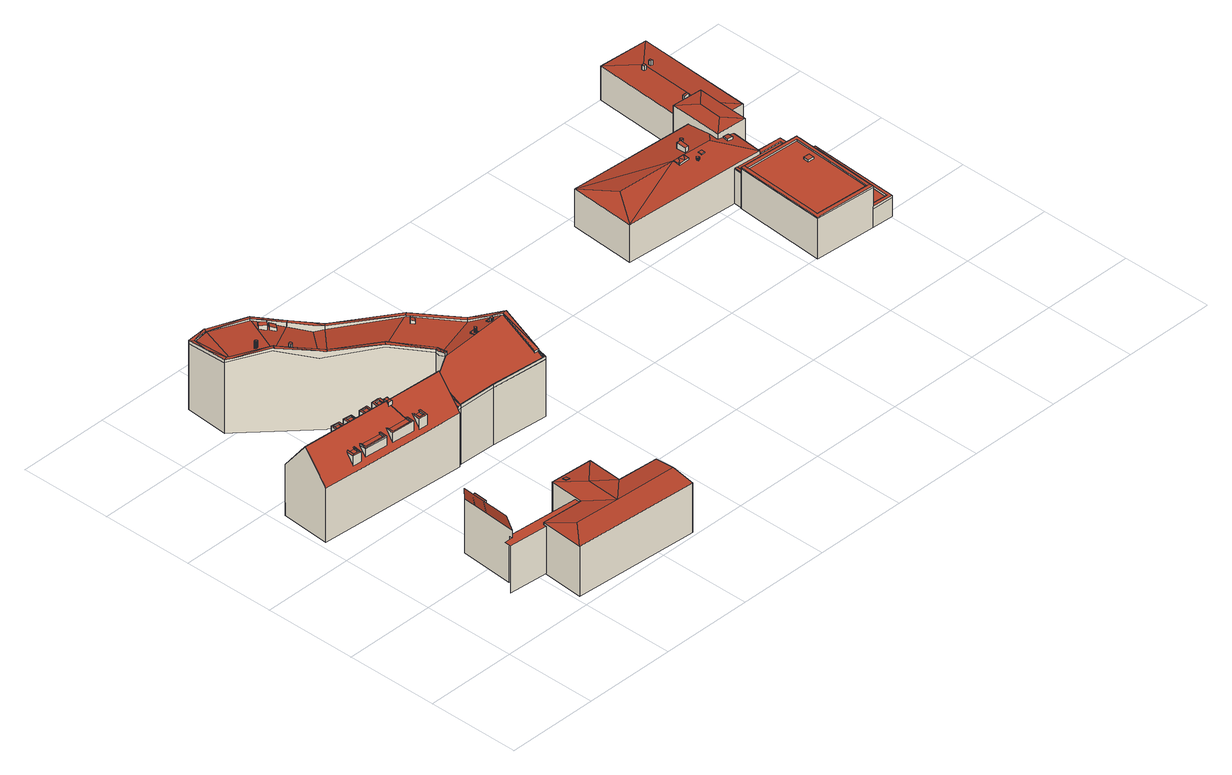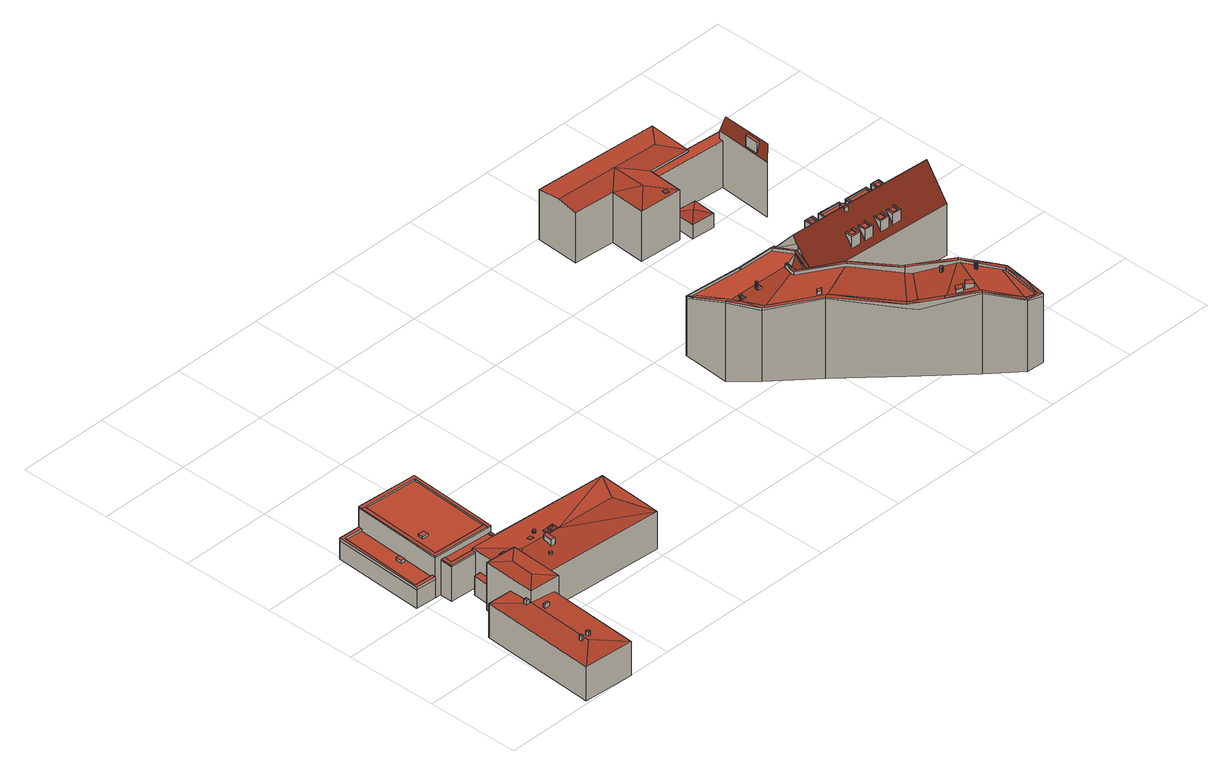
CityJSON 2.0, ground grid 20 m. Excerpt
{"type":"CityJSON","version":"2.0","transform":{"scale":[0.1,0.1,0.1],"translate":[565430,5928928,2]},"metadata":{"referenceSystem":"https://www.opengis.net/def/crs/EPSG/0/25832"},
"CityObjects":{
"building1":{"type":"Building","attributes":{"Grundfläche 2D":"354.424644","Grundhöhe NN":"2.998"},"children":["building1-1"],"geometry":[{"type":"MultiSurface","lod":"3","boundaries":[[[0,1,2,3,4,5]],[[6,7,2,1]],[[8,9,10,11]],[[9,8,12,13,14,4,3,15]],[[12,8,11,16]],[[4,14,17,5]],[[13,12,16,18]],[[14,13,18,17]]],"semantics":{"surfaces":[{"type":"WallSurface"},{"type":"RoofSurface"}],"values":[0,1,0,1,0,0,0,0]}}]},
"building1-1":{"type":"BuildingInstallation","parents":["building1"],"geometry":[{"type":"MultiSurface","lod":"3","boundaries":[[[19,20,21,22]],[[20,19,23]],[[21,20,23,24,25]],[[22,21,25]]],"semantics":{"surfaces":[{"type":"RoofSurface"},{"type":"WallSurface"}],"values":[0,1,1,1]}}]},
"building2":{"type":"Building","attributes":{"Grundfläche 2D":"25.613960","Grundhöhe NN":"2.534"},"geometry":[{"type":"Solid","lod":"3","boundaries":[[[[26,27,28]],[[26,29,27]],[[26,28,30]],[[26,30,29]],[[31,32,28,27]],[[32,33,30,28]],[[33,34,29,30]],[[34,31,27,29]],[[34,33,32,31]]]],"semantics":{"surfaces":[{"type":"RoofSurface"},{"type":"WallSurface"},{"type":"GroundSurface"}],"values":[[0,0,0,0,1,1,1,1,2]]}}]},
"building3":{"type":"Building","attributes":{"Grundfläche 2D":"351.059065","Grundhöhe NN":"2.904"},"children":["building3-1","building3-2","building3-3","building3-4","building3-5","building3-6","building3-7","building3-8","building3-9","building3-10","building3-11","building3-12","building3-13","building3-14","building3-15"],"geometry":[{"type":"MultiSurface","lod":"3","boundaries":[[[35,36,37,38]],[[39,40,41,42]],[[43,44,45,46,47,48,49,50,51,52,53,54]],[[54,43,54,53]],[[54,53,39]],[[53,52,55,56,57,58,59,60,61,62,44,43,54,39],[39,63,64,65,66,40],[67,68,69,38,37,70]],[[71,68,67,72]],[[67,70,72]],[[68,71,69]],[[56,55,52,51,73,74]],[[57,56,74,75]],[[60,59,58,57,75,76]],[[77,78,46,45,62,61,60,76,79]],[[62,45,44]],[[47,46,78,80]],[[48,47,80,81]],[[49,48,81,82]],[[51,50,49,82,83,73]],[[73,83,82,81,80,78,77,79,76,75,74]]],"semantics":{"surfaces":[{"type":"RoofSurface"},{"type":"WallSurface"},{"type":"GroundSurface"}],"values":[0,0,0,0,0,0,1,1,1,1,1,1,1,1,1,1,1,1,2]}}]},
"building3-1":{"type":"BuildingInstallation","parents":["building3"],"geometry":[{"type":"MultiSurface","lod":"3","boundaries":[[[84,85,86,87]]],"semantics":{"surfaces":[{"type":"RoofSurface"}],"values":[0]}}]},
"building3-2":{"type":"BuildingInstallation","parents":["building3"],"geometry":[{"type":"MultiSurface","lod":"3","boundaries":[[[88,89,90,91,92,93,94,95]],[[90,89,69,71]],[[71,72,91,90]],[[92,91,72,70]],[[93,37,36,94]],[[95,94,36,35]],[[95,35,38,88]]],"semantics":{"surfaces":[{"type":"RoofSurface"},{"type":"WallSurface"}],"values":[0,1,1,1,1,1,1]}}]},
"building3-3":{"type":"BuildingInstallation","parents":["building3"],"geometry":[{"type":"MultiSurface","lod":"3","boundaries":[[[96,97,98,99,100,101,102,103]],[[96,103,104,105]],[[96,105,106,97]],[[97,106,98]],[[99,107,108,100]],[[101,100,108,109]],[[101,109,110,102]]],"semantics":{"surfaces":[{"type":"RoofSurface"},{"type":"WallSurface"}],"values":[0,1,1,1,1,1,1]}}]},
"building3-4":{"type":"BuildingInstallation","parents":["building3"],"geometry":[{"type":"MultiSurface","lod":"3","boundaries":[[[111,112,113,114]]],"semantics":{"surfaces":[{"type":"RoofSurface"}],"values":[0]}}]},
"building3-5":{"type":"BuildingInstallation","parents":["building3"],"geometry":[{"type":"MultiSurface","lod":"3","boundaries":[[[115,116,117,118,119,120]],[[121,122,116,115]],[[122,54,123,118,117,116]],[[119,118,123,124]],[[120,119,124,43]],[[115,120,43,121]]],"semantics":{"surfaces":[{"type":"RoofSurface"},{"type":"WallSurface"}],"values":[0,1,1,1,1,1]}}]},
"building3-6":{"type":"BuildingInstallation","parents":["building3"],"geometry":[{"type":"MultiSurface","lod":"3","boundaries":[[[125,126,127,128,129,130,131,132]],[[130,133,131]],[[134,125,132,135]],[[126,125,134,136]],[[126,136,137,127]],[[128,138,129]],[[129,138,133,130]]],"semantics":{"surfaces":[{"type":"RoofSurface"},{"type":"WallSurface"}],"values":[0,1,1,1,1,1,1]}}]},
"building3-7":{"type":"BuildingInstallation","parents":["building3"],"geometry":[{"type":"MultiSurface","lod":"3","boundaries":[[[139,140,141,142]]],"semantics":{"surfaces":[{"type":"RoofSurface"}],"values":[0]}}]},
"building3-8":{"type":"BuildingInstallation","parents":["building3"],"geometry":[{"type":"MultiSurface","lod":"3","boundaries":[[[136,134,135,137]]],"semantics":{"surfaces":[{"type":"RoofSurface"}],"values":[0]}}]},
"building3-9":{"type":"BuildingInstallation","parents":["building3"],"geometry":[{"type":"MultiSurface","lod":"3","boundaries":[[[109,108,107,110]]],"semantics":{"surfaces":[{"type":"RoofSurface"}],"values":[0]}}]},
"building3-10":{"type":"BuildingInstallation","parents":["building3"],"geometry":[{"type":"MultiSurface","lod":"3","boundaries":[[[143,144,145,146]]],"semantics":{"surfaces":[{"type":"RoofSurface"}],"values":[0]}}]},
"building3-11":{"type":"BuildingInstallation","parents":["building3"],"geometry":[{"type":"MultiSurface","lod":"3","boundaries":[[[147,148,149,150]],[[150,151,152,147]],[[151,153,152]],[[153,154,152]],[[155,150,149,156]],[[151,150,155,157,158]],[[151,158,153]],[[154,112,111,152]],[[147,152,111,114]],[[147,114,113,148]]],"semantics":{"surfaces":[{"type":"RoofSurface"},{"type":"WallSurface"}],"values":[0,0,0,0,1,1,1,1,1,1]}}]},
"building3-12":{"type":"BuildingInstallation","parents":["building3"],"geometry":[{"type":"MultiSurface","lod":"3","boundaries":[[[159,160,161,162,163,164,165,166]],[[167,168,163,162]],[[163,168,169,164]],[[164,169,170,165]],[[170,171,166,165]],[[144,159,166,171,145]],[[160,159,144,143]],[[172,161,160,143,146]],[[172,167,162,161]]],"semantics":{"surfaces":[{"type":"RoofSurface"},{"type":"WallSurface"}],"values":[0,1,1,1,1,1,1,1,1]}}]},
"building3-13":{"type":"BuildingInstallation","parents":["building3"],"geometry":[{"type":"MultiSurface","lod":"3","boundaries":[[[173,174,175,176,177,178,179,180]],[[175,181,182,176]],[[176,182,177]],[[178,140,139,179]],[[180,179,139,142]],[[183,173,180,142,141]],[[183,184,174,173]],[[184,181,175,174]]],"semantics":{"surfaces":[{"type":"RoofSurface"},{"type":"WallSurface"}],"values":[0,1,1,1,1,1,1,1]}}]},
"building3-14":{"type":"BuildingInstallation","parents":["building3"],"geometry":[{"type":"MultiSurface","lod":"3","boundaries":[[[185,186,187,188,189,190,191,192]],[[185,192,66,65]],[[185,65,64,186]],[[63,187,186,64]],[[188,39,42,189]],[[190,189,42,41]],[[190,41,40,191]]],"semantics":{"surfaces":[{"type":"RoofSurface"},{"type":"WallSurface"}],"values":[0,1,1,1,1,1,1]}}]},
"building3-15":{"type":"BuildingInstallation","parents":["building3"],"geometry":[{"type":"MultiSurface","lod":"3","boundaries":[[[193,194,195,196,197,198,199,200,201]],[[202,203,196,195]],[[198,197,196,203,204,205]],[[198,205,206,199]],[[206,207,200,199]],[[84,201,200,207,85]],[[193,201,84,87]],[[208,194,193,87,86]],[[208,202,195,194]]],"semantics":{"surfaces":[{"type":"RoofSurface"},{"type":"WallSurface"}],"values":[0,1,1,1,1,1,1,1,1]}}]},
"building4":{"type":"Building","attributes":{"Grundfläche 2D":"331.815563","Grundhöhe NN":"2.799"},"children":["building4-1"],"geometry":[{"type":"Solid","lod":"3","boundaries":[[[[209,210,211,212,213]],[[211,214,215,212]],[[216,217,215]],[[217,212,215]],[[218,217,216]],[[219,212,217,218]],[[219,220,213,212]],[[209,213,220]],[[214,211,210,221,222]],[[215,214,222,223]],[[216,215,223,224]],[[218,216,224,225]],[[219,218,225,226]],[[220,219,226,227]],[[209,220,227,228]],[[210,209,228,221]],[[223,222,221,228,227,226,225,224]]]],"semantics":{"surfaces":[{"type":"RoofSurface"},{"type":"WallSurface"},{"type":"GroundSurface"}],"values":[[0,0,0,0,0,0,0,0,1,1,1,1,1,1,1,1,2]]}}]},
"building4-1":{"type":"BuildingInstallation","parents":["building4"],"geometry":[{"type":"MultiSurface","lod":"3","boundaries":[[[229,230,231,232]],[[229,232,233,234]],[[230,229,234,235]],[[232,231,236,233]],[[231,230,235,236]]],"semantics":{"surfaces":[{"type":"RoofSurface"},{"type":"WallSurface"}],"values":[0,1,1,1,1]}}]},
"building5":{"type":"Building","attributes":{"Grundfläche 2D":"695.776936","Grundhöhe NN":"2.792"},"children":["building5-1","building5-2","building5-3","building5-4","building5-5","building5-6","building5-7","building5-8","building5-9","building5-10","building5-11","building5-12"],"geometry":[{"type":"MultiSurface","lod":"3","boundaries":[[[237,238,239]],[[240,238,237]],[[241,242,240]],[[242,243,240]],[[243,238,240]],[[241,244,245,246,242]],[[247,245,244]],[[248,249,245,247]],[[250,249,248]],[[251,249,250]],[[252,253,254,249,251]],[[255,256,253]],[[256,254,253]],[[255,257,258,256]],[[259,260,258,257]],[[261,262,263,260,259]],[[264,265,262]],[[265,263,262]],[[266,267,264]],[[267,265,264]],[[268,269,270,271,272,273,274,275,276,277,278,279,280,281]],[[282,283,284,285,286,287,288]],[[289,290,291,292]],[[282,288,290,289,293]],[[294,292,291,295]],[[296,297,298,294,299,300]],[[299,294,295]],[[296,300,301,302,303]],[[304,305,302]],[[302,305,306,303]],[[307,308,279,278,285,284,309]],[[280,279,308]],[[310,311,312,313,314,268,281]],[[239,315,316,317,318,237]],[[319,320,321,317,316]],[[322,320,319]],[[320,322,323,324,325]],[[324,323,326,327,328]],[[329,327,326]],[[330,331,329]],[[331,327,329]],[[330,332,333,334]],[[334,331,330]],[[335,336,332]],[[332,336,337,338]],[[338,333,332]],[[339,340,335]],[[340,336,335]],[[339,341,342,343]],[[343,340,339]],[[344,345,346]],[[347,348,349,350,351,345,344]],[[240,237,306,305]],[[241,240,305,304]],[[304,302,301,247,244,241]],[[301,300,299,250,248,247]],[[250,299,295,251]],[[295,291,290,253,252,251]],[[290,288,287,257,255,253]],[[259,257,287,286]],[[286,285,278,277,264,262,261,259]],[[266,264,277,276]],[[266,276,275,352,353,267]],[[354,265,267,353,274]],[[354,355,263,265]],[[263,355,356,258,260]],[[254,256,258,356,357,358,359,245,249]],[[245,359,360,242,246]],[[360,361,243,242]],[[361,362,239,238,243]],[[362,363,239]],[[239,363,364,365,366,367,368,369,370,371,332,330,329,326,323,322,319,316,315]],[[335,332,371,372,308,341,339]],[[309,343,342,341,308,307]],[[340,343,309,284,283,338,337,336]],[[331,334,333,338,283,282,293,289]],[[331,289,292,294,298,297,296,303,306,237,318,317,321,320,325,324,328,327]],[[345,351,373,374]],[[271,270,375,376]],[[272,271,376,377]],[[273,272,377,378]],[[379,354,274,273,378,380]],[[355,354,379,381]],[[356,355,381,382]],[[383,359,358,357,356,382,384]],[[360,359,383,385]],[[361,360,385,386]],[[362,361,386,387]],[[363,362,387]],[[388,389,390,391,392,393,371,370,369,368,367,366,365,364,363,387,394]],[[351,350,349,395,308,372,371,393,373]],[[348,347,281,280,308,395,349]],[[346,345,396,311,310,281,347,344]],[[313,312,311,396,345,374,397,398]],[[270,269,268,399,400,375]],[[268,314,313,398,399]],[[373,393,392,391,390,389,388,394,387,386,385,383,384,382,381,379,380,378,377,376,375,400,399,398,397,374]]],"semantics":{"surfaces":[{"type":"RoofSurface"},{"type":"WallSurface"},{"type":"GroundSurface"}],"values":[0,0,0,0,0,0,0,0,0,0,0,0,0,0,0,0,0,0,0,0,0,0,0,0,0,0,0,0,0,0,0,0,0,0,0,0,0,0,0,0,0,0,0,0,0,0,0,0,0,0,0,0,1,1,1,1,1,1,1,1,1,1,1,1,1,1,1,1,1,1,1,1,1,1,1,1,1,1,1,1,1,1,1,1,1,1,1,1,1,1,1,1,1,1,1,1,2]}}]},
"building5-1":{"type":"BuildingInstallation","parents":["building5"],"geometry":[{"type":"MultiSurface","lod":"3","boundaries":[[[401,402,403,404,405,406,407,408,409,410,411,412,413]],[[410,409,414,415]],[[416,417,404,403]],[[418,416,403,402]],[[405,404,417,419]],[[406,405,419,420]],[[407,406,420,421]],[[408,407,421,422]],[[409,408,422,414]],[[411,410,415,423]],[[412,411,423,424]],[[413,412,424,425]],[[425,426,427,401,413]],[[427,418,402,401]]],"semantics":{"surfaces":[{"type":"RoofSurface"},{"type":"WallSurface"}],"values":[0,1,1,1,1,1,1,1,1,1,1,1,1,1]}}]},
"building5-2":{"type":"BuildingInstallation","parents":["building5"],"geometry":[{"type":"MultiSurface","lod":"3","boundaries":[[[428,429,430,431,432,433]],[[434,435,430,429]],[[436,437,435,434]],[[438,439,437,436]],[[312,313,433,432,431,311]],[[433,313,314,268,429,428]],[[268,269,270,438,436,434,429]],[[270,271,439,438]],[[440,441,281,430,435,437]],[[430,281,310,311,431]]],"semantics":{"surfaces":[{"type":"RoofSurface"},{"type":"WallSurface"}],"values":[0,0,0,0,1,1,1,1,1,1]}}]},
"building5-3":{"type":"BuildingInstallation","parents":["building5"],"geometry":[{"type":"MultiSurface","lod":"3","boundaries":[[[442,443,444,445]],[[446,447,443,442]],[[447,448,444,443]],[[448,449,445,444]],[[449,446,442,445]]],"semantics":{"surfaces":[{"type":"RoofSurface"},{"type":"WallSurface"}],"values":[0,1,1,1,1]}}]},
"building5-4":{"type":"BuildingInstallation","parents":["building5"],"geometry":[{"type":"MultiSurface","lod":"3","boundaries":[[[450,451,452,453,454,455,456,457,458,459,460,461]],[[455,454,462,463]],[[454,453,464,462]],[[456,455,463,465]],[[457,456,465,466]],[[458,457,466,467]],[[459,458,467,468]],[[460,459,468,469]],[[460,469,470,461]],[[450,461,470,471]],[[451,450,471,472]],[[452,451,472,473]],[[453,452,473,464]]],"semantics":{"surfaces":[{"type":"RoofSurface"},{"type":"WallSurface"}],"values":[0,1,1,1,1,1,1,1,1,1,1,1,1]}}]},
"building5-5":{"type":"BuildingInstallation","parents":["building5"],"geometry":[{"type":"MultiSurface","lod":"3","boundaries":[[[474,475,476,477]],[[478,479,475,474]],[[479,480,476,475]],[[480,481,477,476]],[[481,478,474,477]]],"semantics":{"surfaces":[{"type":"RoofSurface"},{"type":"WallSurface"}],"values":[0,1,1,1,1]}}]},
"building5-6":{"type":"BuildingInstallation","parents":["building5"],"geometry":[{"type":"MultiSurface","lod":"3","boundaries":[[[482,353,352]],[[483,353,482]],[[483,482,484,485,437,486,487]],[[439,486,437]],[[482,352,275,488]],[[484,482,488,489]],[[489,490,485,484]],[[440,437,485,490]],[[272,487,486,439,271]],[[272,273,483,487]],[[273,274,353,483]]],"semantics":{"surfaces":[{"type":"RoofSurface"},{"type":"WallSurface"}],"values":[0,0,0,1,1,1,1,1,1,1,1]}}]},
"building5-7":{"type":"BuildingInstallation","parents":["building5"],"geometry":[{"type":"MultiSurface","lod":"3","boundaries":[[[491,492,493,425,424,423,415,414,422,421,420,419,417,494,495,496]],[[493,492,497]],[[498,496,495,494,499]],[[498,500,497,492,491,496]]],"semantics":{"surfaces":[{"type":"RoofSurface"},{"type":"WallSurface"}],"values":[0,1,1,1]}}]},
"building5-8":{"type":"BuildingInstallation","parents":["building5"],"geometry":[{"type":"MultiSurface","lod":"3","boundaries":[[[501,502,503,504,505,506,507],[471,470,469,468,467,466,465,463,462,464,473,472]],[[508,503,502,501,509]],[[510,505,504,503,508,511]],[[510,512,507,506,505]]],"semantics":{"surfaces":[{"type":"RoofSurface"},{"type":"WallSurface"}],"values":[0,1,1,1]}}]},
"building5-9":{"type":"BuildingInstallation","parents":["building5"],"geometry":[{"type":"MultiSurface","lod":"3","boundaries":[[[513,514,515,516,517,518,519,520,521,522,523,524]],[[517,516,525,526]],[[516,515,527,525]],[[518,517,526,528]],[[518,528,529]],[[519,518,529,530]],[[520,519,530,531]],[[521,520,531,532]],[[522,521,532,533]],[[523,522,533,534]],[[524,523,534,535]],[[513,524,535,536]],[[514,513,536,537]],[[527,515,514,537]]],"semantics":{"surfaces":[{"type":"RoofSurface"},{"type":"WallSurface"}],"values":[0,1,1,1,1,1,1,1,1,1,1,1,1,1]}}]},
"building5-10":{"type":"BuildingInstallation","parents":["building5"],"geometry":[{"type":"MultiSurface","lod":"3","boundaries":[[[538,539,540,541,542,543,544,545,546,547,548,549]],[[542,541,550,551]],[[543,542,551,552]],[[544,543,552,553]],[[545,544,553,554]],[[546,545,554,555]],[[547,546,555,556]],[[548,547,556,557]],[[549,548,557,558]],[[538,549,558,559]],[[539,538,559,560]],[[561,540,539,560]],[[541,540,561,550]]],"semantics":{"surfaces":[{"type":"RoofSurface"},{"type":"WallSurface"}],"values":[0,1,1,1,1,1,1,1,1,1,1,1,1]}}]},
"building5-11":{"type":"BuildingInstallation","parents":["building5"],"geometry":[{"type":"MultiSurface","lod":"3","boundaries":[[[310,562,563,395,564,311]],[[396,311,345]],[[351,345,311,564]],[[346,396,345]],[[344,348,563,562]],[[563,348,349,395]],[[351,564,395,349,350]]],"semantics":{"surfaces":[{"type":"RoofSurface"},{"type":"WallSurface"}],"values":[0,1,1,1,1,1,1]}}]},
"building5-12":{"type":"BuildingInstallation","parents":["building5"],"geometry":[{"type":"MultiSurface","lod":"3","boundaries":[[[565,566,567,568]],[[568,567,569,570]],[[570,571,565,568]],[[565,571,572,566]],[[572,569,567,566]]],"semantics":{"surfaces":[{"type":"RoofSurface"},{"type":"WallSurface"}],"values":[0,1,1,1,1]}}]},
"building6":{"type":"Building","attributes":{"Grundfläche 2D":"1153.143965","Grundhöhe NN":"2.408"},"children":["building6-1","building6-2","building6-3","building6-4","building6-5","building6-6","building6-7","building6-8","building6-9","building6-10","building6-11","building6-12","building6-13","building6-14"],"geometry":[{"type":"Solid","lod":"3","boundaries":[[[[573,574,575,576,577,578,579,580,581,582]],[[583,584,585,586,587,588,589,590]],[[586,585,591,592,593,594,589,588,595]],[[596,597,598,599,600,601,602,603,604]],[[605,606,607]],[[608,609,610,611,607,612]],[[607,606,612]],[[613,614,609,608,612,605,615]],[[612,606,605]],[[609,614,616,617,610]],[[618,619,620,621]],[[622,623,624,619,625,626]],[[619,624,623,622,627,620]],[[621,620,627]],[[628,629,630,631,632,633,634,635,636,637,638]],[[639,640,641,642,643,644]],[[645,646,647]],[[648,649,650,646,645]],[[651,650,649]],[[652,653,647,646,650,651]],[[654,655,656,657]],[[637,575,574,628,638]],[[635,634,633,576,575,637,636]],[[577,576,633,632]],[[632,631,578,577]],[[658,659,580,579]],[[659,660,581,580]],[[660,661,582,581]],[[641,587,586,642]],[[641,640,639,588,587]],[[662,663,664,665,666,584,583,590,589]],[[666,667,585,584]],[[668,669,593,592,670]],[[669,671,594,593]],[[671,662,589,594]],[[588,639,644,595]],[[586,595,644,643,642]],[[670,592,591,585,667,672]],[[622,626,673,674]],[[627,622,674,675]],[[621,627,675,676]],[[618,621,676,677]],[[678,645,647,619,618,677]],[[610,617,649,648,645,678,679,611]],[[657,656,680,681,651,649,617,616]],[[625,619,647,653,652,651,681,673,626]],[[655,654,682,683]],[[656,655,683,680]],[[659,658,684,685]],[[660,659,685,686]],[[661,660,686,687]],[[669,668,670,688,689]],[[671,669,689,684,658,579]],[[631,630,629,628,574,573,582,666,665,664,663,662,671,579,578]],[[687,690,604,603,602,601,691,688,670,672,667,666,582,661]],[[596,604,690,692]],[[597,596,692,693]],[[601,600,694,691]],[[605,607,695,696]],[[598,697,614,613,615,605,696,694,600,599]],[[597,693,682,654,657,616,614,697,598]],[[607,611,679,695]],[[675,674,673,681,680,683,682,693,692,690,687,686,685,684,689,688,691,694,696,695,679,678,677,676]]]],"semantics":{"surfaces":[{"type":"RoofSurface"},{"type":"WallSurface"},{"type":"GroundSurface"}],"values":[[0,0,0,0,0,0,0,0,0,0,0,0,0,0,0,0,0,0,0,0,0,1,1,1,1,1,1,1,1,1,1,1,1,1,1,1,1,1,1,1,1,1,1,1,1,1,1,1,1,1,1,1,1,1,1,1,1,1,1,1,1,1,2]]}}]},
"building6-1":{"type":"BuildingInstallation","parents":["building6"],"geometry":[{"type":"MultiSurface","lod":"3","boundaries":[[[698,699,700,701,702,703]],[[704,701,700,699,705,706]],[[702,701,704,707]],[[708,698,703,702,707,709]],[[699,698,708,705]]],"semantics":{"surfaces":[{"type":"RoofSurface"},{"type":"WallSurface"}],"values":[0,1,1,1,1]}}]},
"building6-2":{"type":"BuildingInstallation","parents":["building6"],"geometry":[{"type":"MultiSurface","lod":"3","boundaries":[[[710,711,712,713]],[[714,715,713,712]],[[710,713,715,716]],[[716,717,711,710]],[[712,711,717,714]]],"semantics":{"surfaces":[{"type":"RoofSurface"},{"type":"WallSurface"}],"values":[0,1,1,1,1]}}]},
"building6-3":{"type":"BuildingInstallation","parents":["building6"],"geometry":[{"type":"MultiSurface","lod":"3","boundaries":[[[718,697,719,720,721,722]],[[722,721,604,596]],[[718,722,596,597]],[[697,718,597,598]],[[719,697,598,723]],[[720,719,723,603]],[[721,720,603,604]]],"semantics":{"surfaces":[{"type":"RoofSurface"},{"type":"WallSurface"}],"values":[0,1,1,1,1,1,1]}}]},
"building6-4":{"type":"BuildingInstallation","parents":["building6"],"geometry":[{"type":"MultiSurface","lod":"3","boundaries":[[[724,725,726,727,728]],[[602,724,728,601]],[[600,601,728,727]],[[602,729,725,724]],[[729,599,726,725]],[[599,600,727,726]]],"semantics":{"surfaces":[{"type":"RoofSurface"},{"type":"WallSurface"}],"values":[0,1,1,1,1,1]}}]},
"building6-5":{"type":"BuildingInstallation","parents":["building6"],"geometry":[{"type":"MultiSurface","lod":"3","boundaries":[[[730,731,732,733,734,735,736,737,738,739,740,741,742,743]],[[744,745,735,734]],[[745,746,736,735]],[[746,747,737,736]],[[748,744,734,733]],[[749,750,732,731]],[[733,732,750,748]],[[739,738,737,747,751,752]],[[752,753,740,739]],[[753,754,741,740]],[[754,755,742,741]],[[755,756,743,742]],[[756,757,730,743]],[[757,749,731,730]]],"semantics":{"surfaces":[{"type":"RoofSurface"},{"type":"WallSurface"}],"values":[0,1,1,1,1,1,1,1,1,1,1,1,1,1]}}]},
"building6-6":{"type":"BuildingInstallation","parents":["building6"],"geometry":[{"type":"MultiSurface","lod":"3","boundaries":[[[758,759,760,761,762,763,764,765,766,767,768,769,770]],[[761,760,771,772]],[[773,771,760,759]],[[772,774,762,761]],[[774,775,776,764,763,762]],[[776,777,765,764]],[[777,778,766,765]],[[778,779,767,766]],[[779,780,768,767]],[[780,781,769,768]],[[770,769,781,782]],[[782,783,758,770]],[[783,773,759,758]]],"semantics":{"surfaces":[{"type":"RoofSurface"},{"type":"WallSurface"}],"values":[0,1,1,1,1,1,1,1,1,1,1,1,1]}}]},
"building6-7":{"type":"BuildingInstallation","parents":["building6"],"geometry":[{"type":"MultiSurface","lod":"3","boundaries":[[[784,785,786]],[[787,786,785,788]],[[789,785,784]],[[790,791,789]],[[789,791,785]],[[788,791,792]],[[785,791,788]],[[792,791,790]],[[793,794,784,786]],[[784,794,795,796,790,789]],[[608,792,790,796]],[[792,608,797,793,786,787,788]]],"semantics":{"surfaces":[{"type":"RoofSurface"},{"type":"WallSurface"}],"values":[0,0,0,0,0,0,0,0,1,1,1,1]}}]},
"building6-8":{"type":"BuildingInstallation","parents":["building6"],"geometry":[{"type":"MultiSurface","lod":"3","boundaries":[[[798,799,800,801]],[[801,800,802,803]],[[798,801,803,804]],[[799,798,804,805]],[[800,799,805,802]]],"semantics":{"surfaces":[{"type":"RoofSurface"},{"type":"WallSurface"}],"values":[0,1,1,1,1]}}]},
"building6-9":{"type":"BuildingInstallation","parents":["building6"],"geometry":[{"type":"MultiSurface","lod":"3","boundaries":[[[806,807,808,809]],[[807,806,810,811]],[[809,808,812,813]],[[813,810,806,809]],[[811,812,808,807]]],"semantics":{"surfaces":[{"type":"RoofSurface"},{"type":"WallSurface"}],"values":[0,1,1,1,1]}}]},
"building6-10":{"type":"BuildingInstallation","parents":["building6"],"geometry":[{"type":"MultiSurface","lod":"3","boundaries":[[[814,815,816,817,818]],[[819,816,815,820,821]],[[817,816,819,822]],[[818,817,822,823]],[[815,814,818,823,824,820]]],"semantics":{"surfaces":[{"type":"RoofSurface"},{"type":"WallSurface"}],"values":[0,1,1,1,1]}}]},
"building6-11":{"type":"BuildingInstallation","parents":["building6"],"geometry":[{"type":"MultiSurface","lod":"3","boundaries":[[[825,826,827,828,829]],[[829,828,827,830,624,831]],[[832,830,827,826]],[[623,833,825,829,831]],[[833,832,826,825]]],"semantics":{"surfaces":[{"type":"RoofSurface"},{"type":"WallSurface"}],"values":[0,1,1,1,1]}}]},
"building6-12":{"type":"BuildingInstallation","parents":["building6"],"geometry":[{"type":"MultiSurface","lod":"3","boundaries":[[[834,835,836,837]],[[837,836,838,839]],[[834,837,839,840]],[[835,834,840,841]],[[836,835,841,838]]],"semantics":{"surfaces":[{"type":"RoofSurface"},{"type":"WallSurface"}],"values":[0,1,1,1,1]}}]},
"building6-13":{"type":"BuildingInstallation","parents":["building6"],"geometry":[{"type":"MultiSurface","lod":"3","boundaries":[[[842,843,844,845]],[[844,843,846,847]],[[845,844,847,848]],[[849,842,845,848]],[[843,842,849,846]]],"semantics":{"surfaces":[{"type":"RoofSurface"},{"type":"WallSurface"}],"values":[0,1,1,1,1]}}]},
"building6-14":{"type":"BuildingInstallation","parents":["building6"],"geometry":[{"type":"MultiSurface","lod":"3","boundaries":[[[850,851,852,853]],[[853,852,854,855]],[[850,853,855,856]],[[851,850,856,857]],[[852,851,857,854]]],"semantics":{"surfaces":[{"type":"RoofSurface"},{"type":"WallSurface"}],"values":[0,1,1,1,1]}}]}
},
"vertices":[
[156,257,10],[156,257,132],[147,131,132],[147,131,115],[148,140,115],[148,140,10],[147,249,164],[140,140,164],[213,110,115],[128,117,115],[128,117,10],[213,110,10],[214,118,115],[306,112,115],[307,128,115],[129,132,115],[214,118,10],[307,128,10],[306,112,10],
[145,199,161],[151,199,161],[153,229,161],[147,229,161],[151,199,136],[153,224,136],[153,229,136],
[262,176,43],[239,204,36],[235,154,36],[290,200,36],[286,149,36],[239,204,5],[235,154,5],[286,149,5],[290,200,5],
[118,464,159],[163,461,159],[164,473,159],[119,476,159],[229,469,159],[185,472,159],[184,459,159],[228,456,159],[217,499,194],[338,492,194],[339,502,180],[339,504,178],[341,539,133],[342,539,132],[342,546,124],[341,546,124],[17,566,124],[13,513,194],[209,500,194],[210,500,194],[12,489,166],[10,461,133],[10,459,130],[101,453,130],[262,442,130],[335,438,130],[335,442,135],[335,442,136],[232,469,159],[231,453,140],[180,456,141],[182,472,159],[166,458,141],[115,461,142],[116,476,159],[167,473,159],[115,461,159],[166,458,159],[17,566,9],[10,461,9],[10,459,9],[335,438,9],[339,502,9],[339,504,9],[335,442,9],[341,539,9],[342,539,9],[342,546,9],[341,546,9],
[223,540,159],[222,526,159],[234,525,159],[234,540,159],
[119,478,162],[117,479,162],[115,461,162],[166,458,162],[167,475,162],[164,476,162],[163,461,162],[118,464,162],
[243,450,162],[262,449,162],[264,469,162],[260,469,162],[259,453,162],[247,453,162],[248,470,162],[245,470,162],[245,468,159],[243,450,138],[262,449,138],[260,467,159],[259,453,159],[247,453,159],[248,468,159],
[99,463,159],[101,477,159],[88,478,159],[87,464,159],
[218,506,195],[210,507,195],[210,500,195],[209,493,195],[217,492,195],[217,499,195],[218,506,186],[210,507,185],[209,493,186],[217,492,186],
[123,547,161],[135,546,161],[134,530,161],[138,530,161],[139,549,161],[120,550,161],[118,532,161],[122,532,161],[120,550,136],[123,547,159],[122,533,159],[135,546,159],[135,532,159],[139,549,136],
[154,545,159],[153,531,159],[165,530,159],[166,545,159],
[204,542,159],[192,543,159],[191,528,159],[203,527,159],
[87,464,162],[88,480,162],[85,480,161],[83,461,161],[102,460,161],[99,463,162],[104,479,162],[101,480,162],[83,461,139],[83,465,143],[90,461,139],[102,460,138],
[192,543,161],[204,542,161],[203,527,161],[206,527,161],[207,545,161],[188,546,161],[187,527,161],[191,527,161],[206,527,160],[207,545,136],[188,546,136],[187,527,160],[191,527,160],[203,527,160],
[165,529,161],[168,529,161],[169,547,161],[150,549,161],[149,529,161],[153,529,161],[154,545,161],[166,545,161],[169,547,136],[150,549,136],[165,529,160],[168,529,160],
[180,456,162],[231,453,162],[232,471,162],[229,471,162],[228,456,162],[184,459,162],[185,474,162],[182,474,162],
[234,540,162],[234,525,162],[238,525,162],[239,543,162],[235,544,162],[219,544,162],[218,525,162],[222,525,162],[223,540,162],[238,525,160],[239,543,136],[235,544,136],[219,544,136],[218,525,161],[222,525,161],[234,525,160],
[207,23,120],[481,5,120],[484,55,126],[348,63,126],[250,69,126],[487,100,120],[398,106,120],[403,182,120],[352,137,126],[311,188,120],[306,112,120],[214,118,120],[481,5,8],[487,100,8],[398,106,8],[403,182,8],[311,188,8],[306,112,8],[214,118,8],[207,23,8],
[337,170,123],[337,179,122],[329,180,122],[329,171,123],[329,171,122],[337,170,122],[337,179,121],[329,180,121],
[128,815,173],[123,858,168],[120,811,172],[134,898,163],[161,897,169],[164,904,169],[126,906,163],[162,896,169],[225,850,191],[166,902,169],[220,845,191],[222,843,191],[274,803,180],[267,800,181],[268,799,181],[302,766,173],[317,753,170],[307,772,173],[418,652,190],[324,757,170],[420,651,190],[427,656,190],[502,578,172],[508,583,172],[503,577,172],[531,547,182],[512,580,173],[546,531,187],[556,533,187],[541,449,149],[550,448,149],[339,504,162],[339,502,161],[335,442,134],[342,442,134],[424,440,136],[549,430,136],[550,448,145],[548,448,145],[541,449,145],[546,531,183],[545,533,184],[400,529,176],[393,529,176],[345,504,162],[336,618,188],[401,555,173],[401,546,171],[503,577,168],[502,578,168],[420,651,187],[418,652,187],[259,691,169],[317,753,162],[302,766,158],[248,701,167],[334,620,188],[191,755,188],[268,799,171],[187,759,189],[189,757,188],[190,756,188],[267,800,171],[222,843,188],[220,845,187],[162,896,167],[133,810,170],[161,897,167],[134,898,159],[128,815,168],[396,530,176],[394,529,176],[400,532,176],[347,538,141],[347,539,141],[342,539,141],[341,539,141],[340,532,145],[123,808,173],[130,801,176],[187,759,194],[133,810,174],[184,752,195],[189,757,195],[189,757,194],[184,751,194],[244,696,184],[191,755,194],[190,756,194],[253,687,182],[258,692,182],[248,701,184],[255,686,182],[329,614,195],[259,691,182],[394,553,179],[336,618,195],[334,620,195],[394,544,180],[401,546,180],[401,552,179],[401,555,179],[394,536,182],[400,536,183],[394,529,183],[396,530,183],[400,532,184],[347,532,136],[347,539,129],[347,536,132],[345,504,161],[393,529,136],[394,529,135],[394,532,133],[394,536,129],[548,448,148],[550,448,147],[556,533,184],[512,580,168],[427,656,187],[324,757,161],[307,772,157],[225,850,188],[164,904,167],[126,906,156],[120,811,166],[120,811,167],[130,801,171],[184,752,189],[184,751,189],[244,696,167],[253,687,170],[255,686,170],[329,614,189],[394,553,173],[394,544,171],[394,536,8],[347,539,8],[335,442,8],[342,442,8],[424,440,8],[549,430,8],[556,533,8],[550,448,8],[512,580,8],[427,656,8],[225,850,8],[324,757,8],[164,904,8],[126,906,8],[120,811,8],[184,752,8],[184,751,8],[253,687,8],[255,686,8],[329,614,8],[394,553,8],[130,801,8],[394,529,141],[347,539,132],[342,539,8],[341,539,8],[339,504,8],[339,502,8],
[522,535,187],[523,535,187],[525,536,187],[526,537,187],[526,538,187],[526,539,187],[525,540,187],[524,541,187],[522,541,187],[521,540,187],[520,539,187],[520,537,187],[520,536,187],[522,541,181],[521,540,181],[525,536,182],[526,537,181],[523,535,182],[526,538,181],[526,539,181],[525,540,181],[524,541,181],[520,539,181],[520,537,181],[520,536,181],[522,535,181],[522,535,182],
[340,532,147],[339,504,166],[345,504,166],[347,539,142],[342,539,142],[341,539,142],[339,502,167],[345,502,167],[338,492,162],[342,444,142],[335,442,141],[342,442,141],[342,444,135],[345,502,161],
[230,805,190],[239,797,186],[247,806,185],[238,815,189],[230,805,182],[239,797,178],[247,806,177],[238,815,181],
[477,536,191],[478,535,191],[479,534,191],[480,534,191],[481,535,191],[481,536,191],[481,537,191],[481,538,191],[480,539,191],[479,539,191],[478,538,191],[477,537,191],[481,535,180],[481,536,180],[480,534,180],[481,537,180],[481,538,180],[480,539,180],[479,539,180],[478,538,180],[477,537,180],[477,536,180],[478,535,180],[479,534,180],
[220,825,195],[213,816,195],[225,806,195],[232,814,195],[220,825,186],[213,816,188],[225,806,183],[232,814,182],
[546,432,142],[549,430,142],[424,443,142],[423,443,142],[342,442,142],[424,440,142],[546,432,137],[424,443,137],[423,443,137],
[525,544,181],[516,544,181],[517,536,181],[529,538,181],[528,542,181],[528,545,181],[516,544,179],[528,545,179],[528,542,180],[525,544,179],
[484,534,180],[484,537,180],[484,543,180],[477,543,180],[473,543,180],[473,537,180],[473,532,180],[484,543,177],[484,537,179],[473,543,176],[477,543,177],[473,537,178],
[173,784,198],[174,784,198],[176,784,198],[177,785,198],[177,786,198],[177,787,198],[176,789,198],[175,789,198],[174,789,198],[172,788,198],[172,786,198],[172,785,198],[177,785,184],[177,786,184],[176,784,184],[177,787,184],[177,787,183],[176,789,183],[175,789,183],[174,789,182],[172,788,182],[172,786,182],[172,785,183],[173,784,183],[174,784,183],
[217,743,190],[218,741,190],[220,741,190],[221,741,190],[222,743,190],[223,744,190],[222,746,190],[221,747,190],[220,747,190],[218,747,190],[217,746,190],[216,744,190],[221,741,178],[222,743,178],[223,744,178],[222,746,178],[221,747,179],[220,747,179],[218,747,179],[217,746,180],[216,744,180],[217,743,179],[218,741,179],[220,741,178],
[347,532,141],[393,529,141],[394,536,141],
[426,635,190],[420,640,193],[413,634,193],[420,628,190],[413,634,185],[420,628,183],[426,635,184],[420,640,185],
[1369,583,51],[1369,582,51],[1411,580,51],[1398,396,51],[1398,395,51],[1357,398,51],[1357,390,51],[1404,388,51],[1415,587,51],[1370,590,51],[1369,583,97],[1370,590,97],[1243,598,97],[1242,589,97],[1362,583,97],[1350,399,97],[1357,398,97],[1369,582,97],[1237,599,97],[1235,599,97],[1222,399,97],[1357,390,97],[1230,407,97],[1357,619,82],[1300,622,82],[1299,614,82],[1243,618,82],[1238,618,82],[1237,599,82],[1243,598,82],[1348,591,82],[1356,591,82],[984,635,88],[1031,704,101],[993,779,88],[1187,695,101],[1250,690,101],[1266,706,98],[1269,761,90],[1162,696,101],[1243,618,90],[1299,614,90],[1238,618,90],[1304,683,91],[1265,685,98],[1282,799,80],[1338,796,84],[1347,944,84],[1295,1000,80],[1388,739,80],[1346,787,83],[1342,791,84],[1338,795,84],[1335,742,80],[1404,993,80],[1369,582,46],[1366,535,46],[1363,491,46],[1357,398,46],[1398,395,46],[1398,396,46],[1399,409,46],[1410,571,46],[1410,575,46],[1411,580,46],[1409,580,46],[1350,399,94],[1357,501,94],[1362,583,94],[1242,589,94],[1236,500,94],[1230,407,94],[1271,800,110],[1304,765,113],[1338,796,110],[1269,761,110],[1265,685,110],[1300,714,113],[1332,681,110],[1335,742,110],[1338,795,110],[1301,636,47],[1315,635,47],[1319,682,47],[1304,683,47],[1357,390,46],[1404,388,46],[1415,587,46],[1370,590,46],[1357,398,94],[1364,501,94],[1369,582,94],[1369,583,94],[1370,590,94],[1243,598,94],[1229,500,94],[1222,399,94],[1235,599,94],[1357,390,94],[1237,599,94],[1335,742,4],[1388,739,4],[1404,993,4],[1295,1000,4],[1282,799,4],[1271,800,4],[1269,761,4],[1319,682,4],[1332,681,4],[1301,636,4],[1315,635,4],[1357,390,4],[1404,388,4],[1415,587,4],[1370,590,4],[1235,599,4],[1222,399,4],[1356,591,4],[1237,599,4],[1357,619,4],[1300,622,4],[1238,618,4],[993,779,4],[984,635,4],[1299,614,85],
[1377,501,52],[1378,514,52],[1377,514,52],[1369,515,52],[1368,501,52],[1369,501,52],[1369,515,46],[1378,514,46],[1377,514,46],[1368,501,46],[1377,501,46],[1369,501,46],
[1331,525,99],[1344,524,99],[1345,536,99],[1332,537,99],[1345,536,94],[1332,537,94],[1331,525,94],[1344,524,94],
[1300,622,85],[1350,611,85],[1348,591,85],[1356,591,85],[1357,619,85],[1350,611,82],
[1243,598,84],[1243,599,84],[1243,618,84],[1238,618,84],[1237,599,84],[1243,599,82],
[1217,732,99],[1218,730,99],[1219,729,99],[1220,729,99],[1222,729,99],[1223,730,99],[1223,731,99],[1223,732,99],[1223,733,99],[1223,734,99],[1221,735,99],[1220,735,99],[1218,734,99],[1217,733,99],[1222,729,95],[1223,730,95],[1223,731,95],[1223,732,95],[1220,729,95],[1218,730,95],[1219,729,95],[1223,733,95],[1223,734,95],[1221,735,94],[1220,735,94],[1218,734,95],[1217,733,95],[1217,732,95],
[1200,671,103],[1199,672,103],[1198,673,103],[1197,673,103],[1196,672,103],[1195,671,103],[1195,670,103],[1195,669,103],[1196,668,103],[1197,667,103],[1199,668,103],[1200,668,103],[1200,670,103],[1198,673,97],[1197,673,97],[1199,672,97],[1196,672,97],[1195,671,97],[1195,670,97],[1195,669,97],[1196,668,97],[1197,667,97],[1199,668,97],[1200,668,97],[1200,670,97],[1200,671,97],
[1162,681,102],[1168,689,108],[1162,695,102],[1163,695,102],[1181,695,102],[1177,681,102],[1186,681,102],[1180,688,108],[1187,695,102],[1162,695,100],[1162,681,98],[1177,681,98],[1186,681,98],[1163,695,100],
[1220,674,100],[1220,682,101],[1212,682,101],[1212,674,100],[1212,682,99],[1212,674,98],[1220,674,98],[1220,682,99],
[1289,682,98],[1277,683,99],[1276,671,100],[1288,670,99],[1289,682,94],[1277,683,96],[1276,671,96],[1288,670,93],
[1200,719,111],[1196,720,111],[1194,698,111],[1203,698,111],[1205,719,111],[1194,698,100],[1196,720,97],[1196,717,97],[1203,698,100],[1205,719,97],[1200,719,97],
[1348,787,93],[1348,794,93],[1342,795,93],[1342,791,93],[1342,787,93],[1342,795,84],[1342,787,83],[1348,794,83],[1348,787,83],
[1340,931,94],[1340,937,94],[1335,937,94],[1335,932,94],[1335,937,83],[1335,932,83],[1340,931,84],[1340,937,84],
[1353,933,94],[1358,932,94],[1358,938,94],[1353,938,94],[1358,932,83],[1358,938,83],[1353,938,84],[1353,933,84],
[1333,820,92],[1333,825,92],[1322,825,92],[1322,820,92],[1322,825,83],[1322,820,83],[1333,820,84],[1333,825,83]
]}
